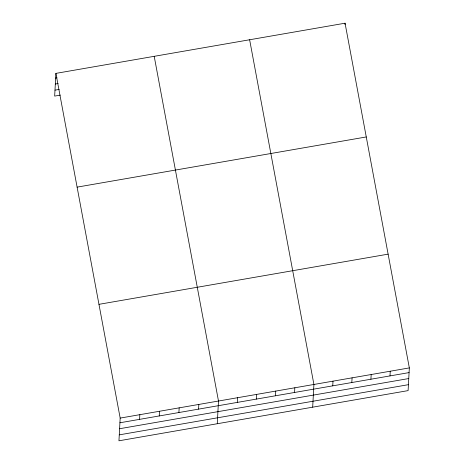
<?xml version="1.0" encoding="UTF-8"?>
<svg xmlns="http://www.w3.org/2000/svg" width="464" height="464" viewBox="0 0 464 464"><rect width="100%" height="100%" fill="white"/><g stroke="black" fill="none" stroke-linecap="round" stroke-linejoin="round"><path stroke-width="0.7" d="M55.895 73.382L120.176 418.087L118.946 440.8L408.105 390.618L409.335 367.906L345.054 23.2L55.895 73.382L54.665 96.094L60.279 95.12M139.589 419.363L139.838 414.671M159.251 415.953L159.506 411.261M178.913 412.537L179.168 407.85M198.575 409.126L198.83 404.434M217.262 423.736L218.492 401.024L154.205 56.318M237.324 402.404L237.574 397.712M256.406 399.092L256.662 394.4M275.494 395.78L275.744 391.088M294.576 392.469L294.831 387.776M312.684 407.177L313.913 384.465L249.632 39.759M344.978 24.54L345.054 23.2M332.746 385.845L333.001 381.153M351.828 382.533L352.083 377.841M370.916 379.221L371.171 374.529M389.998 375.91L390.253 371.217M55.639 78.074L57.043 77.83M55.315 84.019L58.128 83.532M54.984 90.149L59.201 89.419M77.105 187.131L366.264 136.955M98.965 304.332L388.124 254.15M120.176 418.087L409.335 367.906M119.921 422.774L409.086 372.598M119.602 428.724L408.761 378.543M119.271 434.855L408.43 384.673"/></g></svg>
